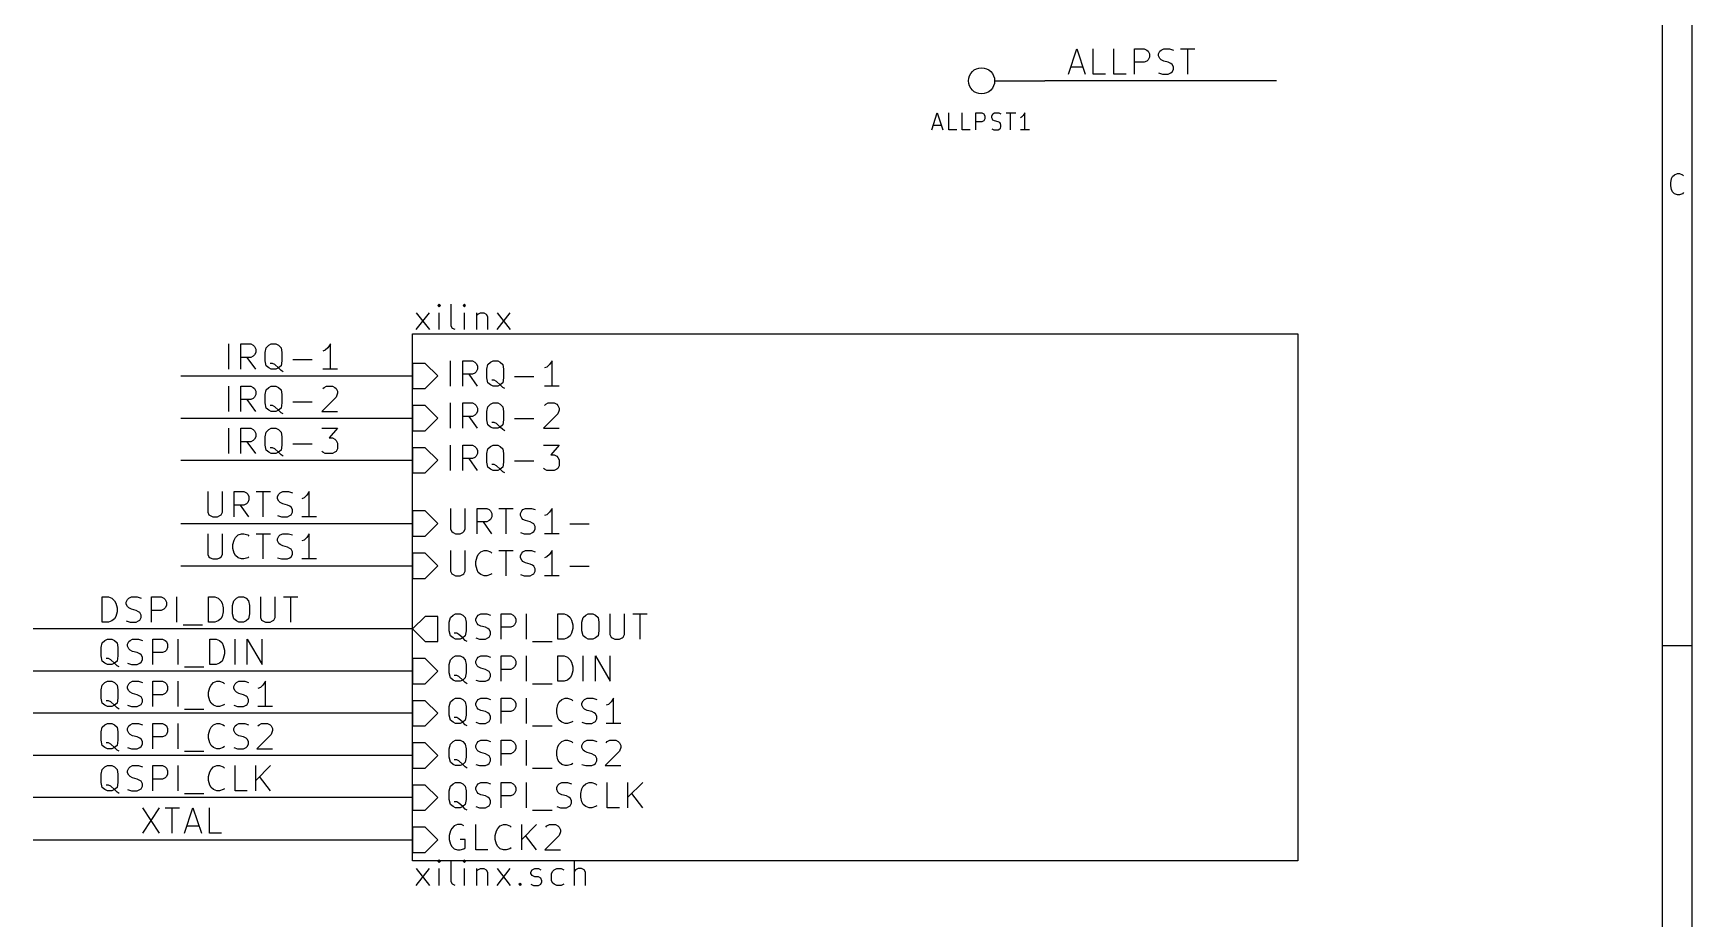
# Model space of a CAD drawing. Extents: x 4000 to 161350, y 4000 to 113000.
# Drawn here: x 122000 to 161350, y 41127 to 62130 of the extents above; entities that cross this region are included whole.
import ezdxf

# ---------------------------------------------------------------- set-up
doc = ezdxf.new("R2010")
doc.units = 0
for name, color, linetype in [('BLACK', 1, 'CONTINUOUS'), ('BROWN', 7, 'CONTINUOUS'), ('CYAN', 4, 'CONTINUOUS'), ('GREEN', 3, 'CONTINUOUS'), ('MAGENTA', 6, 'CONTINUOUS'), ('RED', 5, 'CONTINUOUS')]:
    doc.layers.add(name, color=color, linetype=linetype)

msp = doc.modelspace()

# ---------------------------------------------------------------- linework, layer by layer
at = {"layer": 'BLACK'}
for p, q in [((161350, 113000), (161350, 4000)), ((160650, 112300), (160650, 4700)), ((146560, 61160), (146760, 61760)), ((146760, 61760), (146960, 61160)), ((147150, 61160), (147150, 61760)), ((147640, 61160), (147640, 61760)), ((148130, 61160), (148130, 61760)), ((148130, 61760), (148360, 61760)), ((148360, 61440), (148130, 61440)), ((148360, 61760), (148420, 61730)), ((148420, 61470), (148360, 61440)), ((148420, 61730), (148450, 61700)), ((148450, 61500), (148420, 61470)), ((148450, 61700), (148480, 61640)), ((148480, 61560), (148450, 61500)), ((148480, 61640), (148480, 61560)), ((148700, 61640), (148730, 61700)), ((148700, 61590), (148700, 61640)), ((148730, 61530), (148700, 61590)), ((148730, 61700), (148760, 61730)), ((148760, 61500), (148730, 61530)), ((148760, 61730), (148820, 61760)), ((148820, 61470), (148760, 61500)), ((148820, 61760), (148960, 61760)), ((148930, 61440), (148820, 61470)), ((148990, 61410), (148930, 61440)), ((148960, 61760), (149050, 61730)), ((149020, 61390), (148990, 61410)), ((149050, 61330), (149020, 61390)), ((149220, 61760), (149560, 61760)), ((149390, 61160), (149390, 61760)), ((146610, 61330), (146900, 61330)), ((147440, 61160), (147150, 61160)), ((147930, 61160), (147640, 61160)), ((148700, 61190), (148790, 61160)), ((148790, 61160), (148930, 61160)), ((148930, 61160), (148990, 61190)), ((148990, 61190), (149020, 61210)), ((149020, 61210), (149050, 61270)), ((149050, 61270), (149050, 61330)), ((160850, 58580), (160870, 58680)), ((160870, 58680), (160890, 58730)), ((160890, 58730), (160940, 58770)), ((160940, 58770), (161010, 58800)), ((161010, 58800), (161060, 58800)), ((161060, 58800), (161130, 58770)), ((161130, 58770), (161150, 58750)), ((160850, 58510), (160850, 58580)), ((160870, 58420), (160850, 58510)), ((160890, 58370), (160870, 58420)), ((160940, 58320), (160890, 58370)), ((161010, 58300), (160940, 58320)), ((161060, 58300), (161010, 58300)), ((161130, 58320), (161060, 58300)), ((161150, 58350), (161130, 58320)), ((126640, 54160), (126640, 54760)), ((126930, 54160), (126930, 54760)), ((126930, 54760), (127160, 54760)), ((127160, 54760), (127220, 54730)), ((127220, 54730), (127250, 54700)), ((127250, 54700), (127280, 54640)), ((127530, 54670), (127590, 54730)), ((127590, 54730), (127650, 54760)), ((127650, 54760), (127760, 54760)), ((127760, 54760), (127820, 54730)), ((127820, 54730), (127880, 54670)), ((129050, 54760), (128990, 54670)), ((129050, 54160), (129050, 54760)), ((127160, 54440), (126930, 54440)), ((127280, 54160), (127080, 54440)), ((127220, 54470), (127160, 54440)), ((127250, 54500), (127220, 54470)), ((127280, 54560), (127250, 54500)), ((127280, 54640), (127280, 54560)), ((127500, 54560), (127530, 54670)), ((127500, 54360), (127500, 54560)), ((127530, 54240), (127500, 54360)), ((127880, 54670), (127900, 54560)), ((127900, 54360), (127880, 54240)), ((127900, 54560), (127900, 54360)), ((128160, 54390), (128620, 54390)), ((128930, 54610), (128870, 54590)), ((128990, 54670), (128930, 54610)), ((127590, 54190), (127530, 54240)), ((127650, 54160), (127590, 54190)), ((127680, 54300), (127620, 54300)), ((127760, 54160), (127650, 54160)), ((127730, 54270), (127680, 54300)), ((127820, 54190), (127730, 54270)), ((127820, 54190), (127760, 54160)), ((127880, 54240), (127820, 54190)), ((127880, 54130), (127820, 54190)), ((127930, 54100), (127880, 54130)), ((129220, 54160), (128870, 54160)), ((126640, 53160), (126640, 53760)), ((126930, 53160), (126930, 53760)), ((126930, 53760), (127160, 53760)), ((127160, 53760), (127220, 53730)), ((127220, 53730), (127250, 53700)), ((127250, 53700), (127280, 53640)), ((127280, 53560), (127250, 53500)), ((127280, 53640), (127280, 53560)), ((127500, 53560), (127530, 53670)), ((127500, 53360), (127500, 53560)), ((127530, 53670), (127590, 53730)), ((127590, 53730), (127650, 53760)), ((127650, 53760), (127760, 53760)), ((127760, 53760), (127820, 53730)), ((127820, 53730), (127880, 53670)), ((127880, 53670), (127900, 53560)), ((127900, 53560), (127900, 53360)), ((128870, 53700), (128900, 53730)), ((128900, 53730), (128960, 53760)), ((128960, 53760), (129100, 53760)), ((129100, 53760), (129160, 53730)), ((129160, 53730), (129190, 53700)), ((129190, 53700), (129220, 53640)), ((129220, 53590), (129190, 53500)), ((129220, 53640), (129220, 53590)), ((127160, 53440), (126930, 53440)), ((127280, 53160), (127080, 53440)), ((127220, 53470), (127160, 53440)), ((127250, 53500), (127220, 53470)), ((127530, 53240), (127500, 53360)), ((127590, 53190), (127530, 53240)), ((127650, 53160), (127590, 53190)), ((127680, 53300), (127620, 53300)), ((127760, 53160), (127650, 53160)), ((127730, 53270), (127680, 53300)), ((127820, 53190), (127730, 53270)), ((127820, 53190), (127760, 53160)), ((127880, 53240), (127820, 53190)), ((127880, 53130), (127820, 53190)), ((127900, 53360), (127880, 53240)), ((127930, 53100), (127880, 53130)), ((128160, 53390), (128620, 53390)), ((129190, 53500), (128850, 53160)), ((128850, 53160), (129220, 53160)), ((126640, 52160), (126640, 52760)), ((126930, 52160), (126930, 52760)), ((126930, 52760), (127160, 52760)), ((127160, 52760), (127220, 52730)), ((127220, 52730), (127250, 52700)), ((127530, 52670), (127590, 52730)), ((127590, 52730), (127650, 52760)), ((127650, 52760), (127760, 52760)), ((127760, 52760), (127820, 52730)), ((127820, 52730), (127880, 52670)), ((128850, 52760), (129220, 52760)), ((129220, 52760), (129020, 52530)), ((127160, 52440), (126930, 52440)), ((127280, 52160), (127080, 52440)), ((127220, 52470), (127160, 52440)), ((127250, 52500), (127220, 52470)), ((127250, 52700), (127280, 52640)), ((127280, 52560), (127250, 52500)), ((127280, 52640), (127280, 52560)), ((127500, 52560), (127530, 52670)), ((127500, 52360), (127500, 52560)), ((127530, 52240), (127500, 52360)), ((127880, 52670), (127900, 52560)), ((127900, 52360), (127880, 52240)), ((127900, 52560), (127900, 52360)), ((128160, 52390), (128620, 52390)), ((129020, 52530), (129100, 52530)), ((129100, 52530), (129160, 52500)), ((129160, 52500), (129190, 52470)), ((129190, 52470), (129220, 52410)), ((129220, 52410), (129220, 52270)), ((127590, 52190), (127530, 52240)), ((127650, 52160), (127590, 52190)), ((127680, 52300), (127620, 52300)), ((127760, 52160), (127650, 52160)), ((127730, 52270), (127680, 52300)), ((127820, 52190), (127730, 52270)), ((127820, 52190), (127760, 52160)), ((127880, 52240), (127820, 52190)), ((127880, 52130), (127820, 52190)), ((127930, 52100), (127880, 52130)), ((128870, 52190), (128850, 52210)), ((128930, 52160), (128870, 52190)), ((129100, 52160), (128930, 52160)), ((129160, 52190), (129100, 52160)), ((129190, 52210), (129160, 52190)), ((129220, 52270), (129190, 52210)), ((126140, 51260), (126140, 50770)), ((126490, 50770), (126490, 51260)), ((126770, 50660), (126770, 51260)), ((126770, 51260), (127000, 51260)), ((127000, 51260), (127060, 51230)), ((127060, 51230), (127090, 51200)), ((127090, 51200), (127120, 51140)), ((127290, 51260), (127630, 51260)), ((127460, 50660), (127460, 51260)), ((127800, 51140), (127830, 51200)), ((127830, 51200), (127860, 51230)), ((127860, 51230), (127920, 51260)), ((127920, 51260), (128060, 51260)), ((128060, 51260), (128150, 51230)), ((128490, 51170), (128430, 51110)), ((128550, 51260), (128490, 51170)), ((128550, 50660), (128550, 51260)), ((126140, 50770), (126170, 50710)), ((126460, 50710), (126490, 50770)), ((127000, 50940), (126770, 50940)), ((127120, 50660), (126920, 50940)), ((127060, 50970), (127000, 50940)), ((127090, 51000), (127060, 50970)), ((127120, 51060), (127090, 51000)), ((127120, 51140), (127120, 51060)), ((127800, 51090), (127800, 51140)), ((127830, 51030), (127800, 51090)), ((127860, 51000), (127830, 51030)), ((127920, 50970), (127860, 51000)), ((128030, 50940), (127920, 50970)), ((128090, 50910), (128030, 50940)), ((128120, 50890), (128090, 50910)), ((128150, 50830), (128120, 50890)), ((128120, 50710), (128150, 50770)), ((128150, 50770), (128150, 50830)), ((128430, 51110), (128370, 51090)), ((126170, 50710), (126200, 50690)), ((126200, 50690), (126260, 50660)), ((126260, 50660), (126370, 50660)), ((126370, 50660), (126430, 50690)), ((126430, 50690), (126460, 50710)), ((127800, 50690), (127890, 50660)), ((127890, 50660), (128030, 50660)), ((128030, 50660), (128090, 50690)), ((128090, 50690), (128120, 50710)), ((128720, 50660), (128370, 50660)), ((126140, 50260), (126140, 49770)), ((126490, 49770), (126490, 50260)), ((126740, 50000), (126770, 50110)), ((126740, 49910), (126740, 50000)), ((126770, 50110), (126800, 50170)), ((126800, 50170), (126860, 50230)), ((126860, 50230), (126940, 50260)), ((126940, 50260), (127000, 50260)), ((127000, 50260), (127090, 50230)), ((127090, 50230), (127120, 50200)), ((127290, 50260), (127630, 50260)), ((127460, 49660), (127460, 50260)), ((127800, 50140), (127830, 50200)), ((127800, 50090), (127800, 50140)), ((127830, 50030), (127800, 50090)), ((127830, 50200), (127860, 50230)), ((127860, 50000), (127830, 50030)), ((127860, 50230), (127920, 50260)), ((127920, 49970), (127860, 50000)), ((127920, 50260), (128060, 50260)), ((128060, 50260), (128150, 50230)), ((128430, 50110), (128370, 50090)), ((128490, 50170), (128430, 50110)), ((128550, 50260), (128490, 50170)), ((128550, 49660), (128550, 50260)), ((126140, 49770), (126170, 49710)), ((126170, 49710), (126200, 49690)), ((126200, 49690), (126260, 49660)), ((126260, 49660), (126370, 49660)), ((126370, 49660), (126430, 49690)), ((126430, 49690), (126460, 49710)), ((126460, 49710), (126490, 49770)), ((126770, 49800), (126740, 49910)), ((126800, 49740), (126770, 49800)), ((126860, 49690), (126800, 49740)), ((126940, 49660), (126860, 49690)), ((127000, 49660), (126940, 49660)), ((127090, 49690), (127000, 49660)), ((127120, 49710), (127090, 49690)), ((127800, 49690), (127890, 49660)), ((127890, 49660), (128030, 49660)), ((128030, 49940), (127920, 49970)), ((128090, 49910), (128030, 49940)), ((128030, 49660), (128090, 49690)), ((128120, 49890), (128090, 49910)), ((128090, 49690), (128120, 49710)), ((128150, 49830), (128120, 49890)), ((128120, 49710), (128150, 49770)), ((128150, 49770), (128150, 49830)), ((128720, 49660), (128370, 49660)), ((123640, 48160), (123640, 48760)), ((123640, 48760), (123790, 48760)), ((123790, 48760), (123870, 48730)), ((123870, 48730), (123930, 48670)), ((123930, 48670), (123960, 48610)), ((123960, 48610), (123990, 48500)), ((123990, 48410), (123960, 48300)), ((123990, 48500), (123990, 48410)), ((124210, 48640), (124240, 48700)), ((124210, 48590), (124210, 48640)), ((124240, 48530), (124210, 48590)), ((124240, 48700), (124270, 48730)), ((124270, 48500), (124240, 48530)), ((124270, 48730), (124330, 48760)), ((124330, 48470), (124270, 48500)), ((124330, 48760), (124470, 48760)), ((124440, 48440), (124330, 48470)), ((124500, 48410), (124440, 48440)), ((124470, 48760), (124560, 48730)), ((124530, 48390), (124500, 48410)), ((124810, 48160), (124810, 48760)), ((124810, 48760), (125040, 48760)), ((125040, 48440), (124810, 48440)), ((125040, 48760), (125100, 48730)), ((125100, 48470), (125040, 48440)), ((125100, 48730), (125130, 48700)), ((125130, 48500), (125100, 48470)), ((125130, 48700), (125160, 48640)), ((125160, 48560), (125130, 48500)), ((125160, 48640), (125160, 48560)), ((125410, 48160), (125410, 48760)), ((126160, 48160), (126160, 48760)), ((126160, 48760), (126310, 48760)), ((126310, 48760), (126390, 48730)), ((126390, 48730), (126450, 48670)), ((126450, 48670), (126480, 48610)), ((126480, 48610), (126510, 48500)), ((126510, 48410), (126480, 48300)), ((126510, 48500), (126510, 48410)), ((126730, 48560), (126760, 48670)), ((126730, 48360), (126730, 48560)), ((126760, 48670), (126820, 48730)), ((126820, 48730), (126880, 48760)), ((126880, 48760), (126990, 48760)), ((126990, 48760), (127050, 48730)), ((127050, 48730), (127110, 48670)), ((127110, 48670), (127130, 48560)), ((127130, 48560), (127130, 48360)), ((127390, 48760), (127390, 48270)), ((127740, 48270), (127740, 48760)), ((127940, 48760), (128280, 48760)), ((128110, 48160), (128110, 48760)), ((123790, 48160), (123640, 48160)), ((123870, 48190), (123790, 48160)), ((123930, 48240), (123870, 48190)), ((123960, 48300), (123930, 48240)), ((124210, 48190), (124300, 48160)), ((124300, 48160), (124440, 48160)), ((124440, 48160), (124500, 48190)), ((124500, 48190), (124530, 48210)), ((124560, 48330), (124530, 48390)), ((124530, 48210), (124560, 48270)), ((124560, 48270), (124560, 48330)), ((125560, 48100), (126020, 48100)), ((126310, 48160), (126160, 48160)), ((126390, 48190), (126310, 48160)), ((126450, 48240), (126390, 48190)), ((126480, 48300), (126450, 48240)), ((126760, 48240), (126730, 48360)), ((126820, 48190), (126760, 48240)), ((126880, 48160), (126820, 48190)), ((126990, 48160), (126880, 48160)), ((127050, 48190), (126990, 48160)), ((127110, 48240), (127050, 48190)), ((127130, 48360), (127110, 48240)), ((127390, 48270), (127420, 48210)), ((127420, 48210), (127450, 48190)), ((127450, 48190), (127510, 48160)), ((127510, 48160), (127620, 48160)), ((127620, 48160), (127680, 48190)), ((127680, 48190), (127710, 48210)), ((127710, 48210), (127740, 48270)), ((123610, 47560), (123640, 47670)), ((123640, 47670), (123700, 47730)), ((123700, 47730), (123760, 47760)), ((123760, 47760), (123870, 47760)), ((123870, 47760), (123930, 47730)), ((123930, 47730), (123990, 47670)), ((123990, 47670), (124010, 47560)), ((124240, 47640), (124270, 47700)), ((124240, 47590), (124240, 47640)), ((124270, 47700), (124300, 47730)), ((124300, 47730), (124360, 47760)), ((124360, 47760), (124500, 47760)), ((124500, 47760), (124590, 47730)), ((124840, 47160), (124840, 47760)), ((124840, 47760), (125070, 47760)), ((125070, 47760), (125130, 47730)), ((125130, 47730), (125160, 47700)), ((125160, 47700), (125190, 47640)), ((125190, 47640), (125190, 47560)), ((125440, 47160), (125440, 47760)), ((126190, 47160), (126190, 47760)), ((126190, 47760), (126340, 47760)), ((126340, 47760), (126420, 47730)), ((126420, 47730), (126480, 47670)), ((126480, 47670), (126510, 47610)), ((126790, 47160), (126790, 47760)), ((127080, 47160), (127080, 47760)), ((127080, 47760), (127430, 47160)), ((127430, 47160), (127430, 47760)), ((123610, 47360), (123610, 47560)), ((123640, 47240), (123610, 47360)), ((123700, 47190), (123640, 47240)), ((123790, 47300), (123730, 47300)), ((123840, 47270), (123790, 47300)), ((123930, 47190), (123840, 47270)), ((123990, 47240), (123930, 47190)), ((124010, 47360), (123990, 47240)), ((124010, 47560), (124010, 47360)), ((124270, 47530), (124240, 47590)), ((124300, 47500), (124270, 47530)), ((124360, 47470), (124300, 47500)), ((124470, 47440), (124360, 47470)), ((124530, 47410), (124470, 47440)), ((124560, 47390), (124530, 47410)), ((124590, 47330), (124560, 47390)), ((124560, 47210), (124590, 47270)), ((124590, 47270), (124590, 47330)), ((125070, 47440), (124840, 47440)), ((125130, 47470), (125070, 47440)), ((125160, 47500), (125130, 47470)), ((125190, 47560), (125160, 47500)), ((126480, 47240), (126420, 47190)), ((126510, 47300), (126480, 47240)), ((126510, 47610), (126540, 47500)), ((126540, 47410), (126510, 47300)), ((126540, 47500), (126540, 47410)), ((161350, 47600), (160650, 47600)), ((123760, 47160), (123700, 47190)), ((123870, 47160), (123760, 47160)), ((123930, 47190), (123870, 47160)), ((123990, 47130), (123930, 47190)), ((124040, 47100), (123990, 47130)), ((124240, 47190), (124330, 47160)), ((124330, 47160), (124470, 47160)), ((124470, 47160), (124530, 47190)), ((124530, 47190), (124560, 47210)), ((125590, 47100), (126050, 47100)), ((126340, 47160), (126190, 47160)), ((126420, 47190), (126340, 47160)), ((123610, 46560), (123640, 46670)), ((123610, 46360), (123610, 46560)), ((123640, 46670), (123700, 46730)), ((123700, 46730), (123760, 46760)), ((123760, 46760), (123870, 46760)), ((123870, 46760), (123930, 46730)), ((123930, 46730), (123990, 46670)), ((123990, 46670), (124010, 46560)), ((124010, 46560), (124010, 46360)), ((124240, 46640), (124270, 46700)), ((124240, 46590), (124240, 46640)), ((124270, 46530), (124240, 46590)), ((124270, 46700), (124300, 46730)), ((124300, 46500), (124270, 46530)), ((124300, 46730), (124360, 46760)), ((124360, 46470), (124300, 46500)), ((124360, 46760), (124500, 46760)), ((124470, 46440), (124360, 46470)), ((124530, 46410), (124470, 46440)), ((124500, 46760), (124590, 46730)), ((124840, 46160), (124840, 46760)), ((124840, 46760), (125070, 46760)), ((125070, 46440), (124840, 46440)), ((125070, 46760), (125130, 46730)), ((125130, 46470), (125070, 46440)), ((125130, 46730), (125160, 46700)), ((125160, 46500), (125130, 46470)), ((125160, 46700), (125190, 46640)), ((125190, 46560), (125160, 46500)), ((125190, 46640), (125190, 46560)), ((125440, 46160), (125440, 46760)), ((126160, 46500), (126190, 46610)), ((126160, 46410), (126160, 46500)), ((126190, 46610), (126220, 46670)), ((126220, 46670), (126280, 46730)), ((126280, 46730), (126360, 46760)), ((126360, 46760), (126420, 46760)), ((126420, 46760), (126510, 46730)), ((126510, 46730), (126540, 46700)), ((126760, 46640), (126790, 46700)), ((126760, 46590), (126760, 46640)), ((126790, 46530), (126760, 46590)), ((126790, 46700), (126820, 46730)), ((126820, 46500), (126790, 46530)), ((126820, 46730), (126880, 46760)), ((126880, 46470), (126820, 46500)), ((126880, 46760), (127020, 46760)), ((126990, 46440), (126880, 46470)), ((127050, 46410), (126990, 46440)), ((127020, 46760), (127110, 46730)), ((127390, 46610), (127330, 46590)), ((127450, 46670), (127390, 46610)), ((127510, 46760), (127450, 46670)), ((127510, 46160), (127510, 46760)), ((123640, 46240), (123610, 46360)), ((123700, 46190), (123640, 46240)), ((123760, 46160), (123700, 46190)), ((123790, 46300), (123730, 46300)), ((123870, 46160), (123760, 46160)), ((123840, 46270), (123790, 46300)), ((123930, 46190), (123840, 46270)), ((123930, 46190), (123870, 46160)), ((123990, 46240), (123930, 46190)), ((123990, 46130), (123930, 46190)), ((124010, 46360), (123990, 46240)), ((124040, 46100), (123990, 46130)), ((124240, 46190), (124330, 46160)), ((124330, 46160), (124470, 46160)), ((124470, 46160), (124530, 46190)), ((124560, 46390), (124530, 46410)), ((124530, 46190), (124560, 46210)), ((124590, 46330), (124560, 46390)), ((124560, 46210), (124590, 46270)), ((124590, 46270), (124590, 46330)), ((125590, 46100), (126050, 46100)), ((126190, 46300), (126160, 46410)), ((126220, 46240), (126190, 46300)), ((126280, 46190), (126220, 46240)), ((126360, 46160), (126280, 46190)), ((126420, 46160), (126360, 46160)), ((126510, 46190), (126420, 46160)), ((126540, 46210), (126510, 46190)), ((126760, 46190), (126850, 46160)), ((126850, 46160), (126990, 46160)), ((126990, 46160), (127050, 46190)), ((127080, 46390), (127050, 46410)), ((127050, 46190), (127080, 46210)), ((127110, 46330), (127080, 46390)), ((127080, 46210), (127110, 46270)), ((127110, 46270), (127110, 46330)), ((127680, 46160), (127330, 46160)), ((123610, 45560), (123640, 45670)), ((123640, 45670), (123700, 45730)), ((123700, 45730), (123760, 45760)), ((123760, 45760), (123870, 45760)), ((123870, 45760), (123930, 45730)), ((123930, 45730), (123990, 45670)), ((123990, 45670), (124010, 45560)), ((124240, 45640), (124270, 45700)), ((124270, 45700), (124300, 45730)), ((124300, 45730), (124360, 45760)), ((124360, 45760), (124500, 45760)), ((124500, 45760), (124590, 45730)), ((124840, 45160), (124840, 45760)), ((124840, 45760), (125070, 45760)), ((125070, 45760), (125130, 45730)), ((125130, 45730), (125160, 45700)), ((125160, 45700), (125190, 45640)), ((125440, 45160), (125440, 45760)), ((126190, 45610), (126220, 45670)), ((126220, 45670), (126280, 45730)), ((126280, 45730), (126360, 45760)), ((126360, 45760), (126420, 45760)), ((126420, 45760), (126510, 45730)), ((126510, 45730), (126540, 45700)), ((126760, 45640), (126790, 45700)), ((126790, 45700), (126820, 45730)), ((126820, 45730), (126880, 45760)), ((126880, 45760), (127020, 45760)), ((127020, 45760), (127110, 45730)), ((127330, 45700), (127360, 45730)), ((127360, 45730), (127420, 45760)), ((127420, 45760), (127560, 45760)), ((127560, 45760), (127620, 45730)), ((127620, 45730), (127650, 45700)), ((127650, 45700), (127680, 45640)), ((123610, 45360), (123610, 45560)), ((123640, 45240), (123610, 45360)), ((123790, 45300), (123730, 45300)), ((123840, 45270), (123790, 45300)), ((123930, 45190), (123840, 45270)), ((124010, 45360), (123990, 45240)), ((124010, 45560), (124010, 45360)), ((124240, 45590), (124240, 45640)), ((124270, 45530), (124240, 45590)), ((124300, 45500), (124270, 45530)), ((124360, 45470), (124300, 45500)), ((124470, 45440), (124360, 45470)), ((124530, 45410), (124470, 45440)), ((124560, 45390), (124530, 45410)), ((124590, 45330), (124560, 45390)), ((124560, 45210), (124590, 45270)), ((124590, 45270), (124590, 45330)), ((125070, 45440), (124840, 45440)), ((125130, 45470), (125070, 45440)), ((125160, 45500), (125130, 45470)), ((125190, 45560), (125160, 45500)), ((125190, 45640), (125190, 45560)), ((126160, 45500), (126190, 45610)), ((126160, 45410), (126160, 45500)), ((126190, 45300), (126160, 45410)), ((126220, 45240), (126190, 45300)), ((126760, 45590), (126760, 45640)), ((126790, 45530), (126760, 45590)), ((126820, 45500), (126790, 45530)), ((126880, 45470), (126820, 45500)), ((126990, 45440), (126880, 45470)), ((127050, 45410), (126990, 45440)), ((127080, 45390), (127050, 45410)), ((127110, 45330), (127080, 45390)), ((127080, 45210), (127110, 45270)), ((127110, 45270), (127110, 45330)), ((127650, 45500), (127310, 45160)), ((127680, 45590), (127650, 45500)), ((127680, 45640), (127680, 45590)), ((123700, 45190), (123640, 45240)), ((123760, 45160), (123700, 45190)), ((123870, 45160), (123760, 45160)), ((123930, 45190), (123870, 45160)), ((123990, 45240), (123930, 45190)), ((123990, 45130), (123930, 45190)), ((124040, 45100), (123990, 45130)), ((124240, 45190), (124330, 45160)), ((124330, 45160), (124470, 45160)), ((124470, 45160), (124530, 45190)), ((124530, 45190), (124560, 45210)), ((125590, 45100), (126050, 45100)), ((126280, 45190), (126220, 45240)), ((126360, 45160), (126280, 45190)), ((126420, 45160), (126360, 45160)), ((126510, 45190), (126420, 45160)), ((126540, 45210), (126510, 45190)), ((126760, 45190), (126850, 45160)), ((126850, 45160), (126990, 45160)), ((126990, 45160), (127050, 45190)), ((127050, 45190), (127080, 45210)), ((127310, 45160), (127680, 45160)), ((123610, 44560), (123640, 44670)), ((123610, 44360), (123610, 44560)), ((123640, 44670), (123700, 44730)), ((123700, 44730), (123760, 44760)), ((123760, 44760), (123870, 44760)), ((123870, 44760), (123930, 44730)), ((123930, 44730), (123990, 44670)), ((123990, 44670), (124010, 44560)), ((124010, 44560), (124010, 44360)), ((124240, 44640), (124270, 44700)), ((124240, 44590), (124240, 44640)), ((124270, 44530), (124240, 44590)), ((124270, 44700), (124300, 44730)), ((124300, 44500), (124270, 44530)), ((124300, 44730), (124360, 44760)), ((124360, 44470), (124300, 44500)), ((124360, 44760), (124500, 44760)), ((124470, 44440), (124360, 44470)), ((124500, 44760), (124590, 44730)), ((124840, 44160), (124840, 44760)), ((124840, 44760), (125070, 44760)), ((125070, 44760), (125130, 44730)), ((125130, 44470), (125070, 44440)), ((125130, 44730), (125160, 44700)), ((125160, 44500), (125130, 44470)), ((125160, 44700), (125190, 44640)), ((125190, 44560), (125160, 44500)), ((125190, 44640), (125190, 44560)), ((125440, 44160), (125440, 44760)), ((126160, 44500), (126190, 44610)), ((126160, 44410), (126160, 44500)), ((126190, 44610), (126220, 44670)), ((126220, 44670), (126280, 44730)), ((126280, 44730), (126360, 44760)), ((126360, 44760), (126420, 44760)), ((126420, 44760), (126510, 44730)), ((126510, 44730), (126540, 44700)), ((126790, 44160), (126790, 44760)), ((127280, 44160), (127280, 44760)), ((127630, 44760), (127280, 44410)), ((127630, 44160), (127370, 44500)), ((123640, 44240), (123610, 44360)), ((123700, 44190), (123640, 44240)), ((123760, 44160), (123700, 44190)), ((123790, 44300), (123730, 44300)), ((123870, 44160), (123760, 44160)), ((123840, 44270), (123790, 44300)), ((123930, 44190), (123840, 44270)), ((123930, 44190), (123870, 44160)), ((123990, 44240), (123930, 44190)), ((123990, 44130), (123930, 44190)), ((124010, 44360), (123990, 44240)), ((124040, 44100), (123990, 44130)), ((124240, 44190), (124330, 44160)), ((124330, 44160), (124470, 44160)), ((124530, 44410), (124470, 44440)), ((124470, 44160), (124530, 44190)), ((124560, 44390), (124530, 44410)), ((124530, 44190), (124560, 44210)), ((124590, 44330), (124560, 44390)), ((124560, 44210), (124590, 44270)), ((124590, 44270), (124590, 44330)), ((125070, 44440), (124840, 44440)), ((125590, 44100), (126050, 44100)), ((126190, 44300), (126160, 44410)), ((126220, 44240), (126190, 44300)), ((126280, 44190), (126220, 44240)), ((126360, 44160), (126280, 44190)), ((126420, 44160), (126360, 44160)), ((126510, 44190), (126420, 44160)), ((126540, 44210), (126510, 44190)), ((127080, 44160), (126790, 44160)), ((124590, 43760), (124990, 43160)), ((124990, 43760), (124590, 43160)), ((125130, 43760), (125470, 43760)), ((125300, 43160), (125300, 43760)), ((125590, 43160), (125790, 43760)), ((125790, 43760), (125990, 43160)), ((126180, 43160), (126180, 43760)), ((125640, 43330), (125930, 43330)), ((126470, 43160), (126180, 43160))]:
    msp.add_line(p, q, dxfattribs=at)
at = {"layer": 'BROWN'}
for p, q in [((131900, 53760), (131900, 54360)), ((132190, 53760), (132190, 54360)), ((132190, 54360), (132420, 54360)), ((132420, 54360), (132480, 54330)), ((132480, 54330), (132510, 54300)), ((132790, 54270), (132850, 54330)), ((132850, 54330), (132910, 54360)), ((132910, 54360), (133020, 54360)), ((133020, 54360), (133080, 54330)), ((133080, 54330), (133140, 54270)), ((134310, 54360), (134250, 54270)), ((134310, 53760), (134310, 54360)), ((131300, 54300), (131000, 54300)), ((131000, 54300), (131000, 53700)), ((131600, 54000), (131300, 54300)), ((131300, 53700), (131600, 54000)), ((132420, 54040), (132190, 54040)), ((132540, 53760), (132340, 54040)), ((132480, 54070), (132420, 54040)), ((132510, 54100), (132480, 54070)), ((132510, 54300), (132540, 54240)), ((132540, 54160), (132510, 54100)), ((132540, 54240), (132540, 54160)), ((132760, 54160), (132790, 54270)), ((132760, 53960), (132760, 54160)), ((132790, 53840), (132760, 53960)), ((133140, 54270), (133160, 54160)), ((133160, 53960), (133140, 53840)), ((133160, 54160), (133160, 53960)), ((133420, 53990), (133880, 53990)), ((134190, 54210), (134130, 54190)), ((134250, 54270), (134190, 54210)), ((131000, 53700), (131300, 53700)), ((132850, 53790), (132790, 53840)), ((132910, 53760), (132850, 53790)), ((132940, 53900), (132880, 53900)), ((133020, 53760), (132910, 53760)), ((132990, 53870), (132940, 53900)), ((133080, 53790), (132990, 53870)), ((133080, 53790), (133020, 53760)), ((133140, 53840), (133080, 53790)), ((133140, 53730), (133080, 53790)), ((133190, 53700), (133140, 53730)), ((134480, 53760), (134130, 53760)), ((131300, 53300), (131000, 53300)), ((131000, 53300), (131000, 52700)), ((131600, 53000), (131300, 53300)), ((131900, 52760), (131900, 53360)), ((132190, 52760), (132190, 53360)), ((132190, 53360), (132420, 53360)), ((132420, 53360), (132480, 53330)), ((132480, 53330), (132510, 53300)), ((132510, 53300), (132540, 53240)), ((132540, 53160), (132510, 53100)), ((132540, 53240), (132540, 53160)), ((132760, 53160), (132790, 53270)), ((132760, 52960), (132760, 53160)), ((132790, 53270), (132850, 53330)), ((132850, 53330), (132910, 53360)), ((132910, 53360), (133020, 53360)), ((133020, 53360), (133080, 53330)), ((133080, 53330), (133140, 53270)), ((133140, 53270), (133160, 53160)), ((133160, 53160), (133160, 52960)), ((134130, 53300), (134160, 53330)), ((134160, 53330), (134220, 53360)), ((134220, 53360), (134360, 53360)), ((134360, 53360), (134420, 53330)), ((134420, 53330), (134450, 53300)), ((134450, 53300), (134480, 53240)), ((134480, 53190), (134450, 53100)), ((134480, 53240), (134480, 53190)), ((131300, 52700), (131600, 53000)), ((132420, 53040), (132190, 53040)), ((132540, 52760), (132340, 53040)), ((132480, 53070), (132420, 53040)), ((132510, 53100), (132480, 53070)), ((132790, 52840), (132760, 52960)), ((132850, 52790), (132790, 52840)), ((132910, 52760), (132850, 52790)), ((132940, 52900), (132880, 52900)), ((133020, 52760), (132910, 52760)), ((132990, 52870), (132940, 52900)), ((133080, 52790), (132990, 52870)), ((133080, 52790), (133020, 52760)), ((133140, 52840), (133080, 52790)), ((133140, 52730), (133080, 52790)), ((133160, 52960), (133140, 52840)), ((133190, 52700), (133140, 52730)), ((133420, 52990), (133880, 52990)), ((134450, 53100), (134110, 52760)), ((134110, 52760), (134480, 52760)), ((131000, 52700), (131300, 52700)), ((131900, 51760), (131900, 52360)), ((132190, 51760), (132190, 52360)), ((132190, 52360), (132420, 52360)), ((132420, 52360), (132480, 52330)), ((132850, 52330), (132910, 52360)), ((132910, 52360), (133020, 52360)), ((133020, 52360), (133080, 52330)), ((134110, 52360), (134480, 52360)), ((134480, 52360), (134280, 52130)), ((131300, 52300), (131000, 52300)), ((131000, 52300), (131000, 51700)), ((131600, 52000), (131300, 52300)), ((131300, 51700), (131600, 52000)), ((132420, 52040), (132190, 52040)), ((132540, 51760), (132340, 52040)), ((132480, 52070), (132420, 52040)), ((132480, 52330), (132510, 52300)), ((132510, 52100), (132480, 52070)), ((132510, 52300), (132540, 52240)), ((132540, 52160), (132510, 52100)), ((132540, 52240), (132540, 52160)), ((132760, 52160), (132790, 52270)), ((132760, 51960), (132760, 52160)), ((132790, 51840), (132760, 51960)), ((132790, 52270), (132850, 52330)), ((133080, 52330), (133140, 52270)), ((133140, 52270), (133160, 52160)), ((133160, 51960), (133140, 51840)), ((133160, 52160), (133160, 51960)), ((133420, 51990), (133880, 51990)), ((134280, 52130), (134360, 52130)), ((134360, 52130), (134420, 52100)), ((134420, 52100), (134450, 52070)), ((134450, 52070), (134480, 52010)), ((134480, 52010), (134480, 51870)), ((131000, 51700), (131300, 51700)), ((132850, 51790), (132790, 51840)), ((132910, 51760), (132850, 51790)), ((132940, 51900), (132880, 51900)), ((133020, 51760), (132910, 51760)), ((132990, 51870), (132940, 51900)), ((133080, 51790), (132990, 51870)), ((133080, 51790), (133020, 51760)), ((133140, 51840), (133080, 51790)), ((133140, 51730), (133080, 51790)), ((133190, 51700), (133140, 51730)), ((134130, 51790), (134110, 51810)), ((134190, 51760), (134130, 51790)), ((134360, 51760), (134190, 51760)), ((134420, 51790), (134360, 51760)), ((134450, 51810), (134420, 51790)), ((134480, 51870), (134450, 51810)), ((131300, 50800), (131000, 50800)), ((131000, 50800), (131000, 50200)), ((131600, 50500), (131300, 50800)), ((131900, 50860), (131900, 50370)), ((132250, 50370), (132250, 50860)), ((132530, 50260), (132530, 50860)), ((132530, 50860), (132760, 50860)), ((132760, 50860), (132820, 50830)), ((132820, 50830), (132850, 50800)), ((132850, 50800), (132880, 50740)), ((133050, 50860), (133390, 50860)), ((133220, 50260), (133220, 50860)), ((133560, 50740), (133590, 50800)), ((133590, 50800), (133620, 50830)), ((133620, 50830), (133680, 50860)), ((133680, 50860), (133820, 50860)), ((133820, 50860), (133910, 50830)), ((134250, 50770), (134190, 50710)), ((134310, 50860), (134250, 50770)), ((134310, 50260), (134310, 50860)), ((131300, 50200), (131600, 50500)), ((131900, 50370), (131930, 50310)), ((132220, 50310), (132250, 50370)), ((132760, 50540), (132530, 50540)), ((132880, 50260), (132680, 50540)), ((132820, 50570), (132760, 50540)), ((132850, 50600), (132820, 50570)), ((132880, 50660), (132850, 50600)), ((132880, 50740), (132880, 50660)), ((133560, 50690), (133560, 50740)), ((133590, 50630), (133560, 50690)), ((133620, 50600), (133590, 50630)), ((133680, 50570), (133620, 50600)), ((133790, 50540), (133680, 50570)), ((133850, 50510), (133790, 50540)), ((133880, 50490), (133850, 50510)), ((133910, 50430), (133880, 50490)), ((133880, 50310), (133910, 50370)), ((133910, 50370), (133910, 50430)), ((134190, 50710), (134130, 50690)), ((134730, 50490), (135190, 50490)), ((131000, 50200), (131300, 50200)), ((131930, 50310), (131960, 50290)), ((131960, 50290), (132020, 50260)), ((132020, 50260), (132130, 50260)), ((132130, 50260), (132190, 50290)), ((132190, 50290), (132220, 50310)), ((133560, 50290), (133650, 50260)), ((133650, 50260), (133790, 50260)), ((133790, 50260), (133850, 50290)), ((133850, 50290), (133880, 50310)), ((134480, 50260), (134130, 50260)), ((131300, 49800), (131000, 49800)), ((131000, 49800), (131000, 49200)), ((131600, 49500), (131300, 49800)), ((131900, 49860), (131900, 49370)), ((132250, 49370), (132250, 49860)), ((132500, 49600), (132530, 49710)), ((132500, 49510), (132500, 49600)), ((132530, 49710), (132560, 49770)), ((132560, 49770), (132620, 49830)), ((132620, 49830), (132700, 49860)), ((132700, 49860), (132760, 49860)), ((132760, 49860), (132850, 49830)), ((132850, 49830), (132880, 49800)), ((133050, 49860), (133390, 49860)), ((133220, 49260), (133220, 49860)), ((133560, 49740), (133590, 49800)), ((133560, 49690), (133560, 49740)), ((133590, 49630), (133560, 49690)), ((133590, 49800), (133620, 49830)), ((133620, 49600), (133590, 49630)), ((133620, 49830), (133680, 49860)), ((133680, 49570), (133620, 49600)), ((133680, 49860), (133820, 49860)), ((133820, 49860), (133910, 49830)), ((134190, 49710), (134130, 49690)), ((134250, 49770), (134190, 49710)), ((134310, 49860), (134250, 49770)), ((134310, 49260), (134310, 49860)), ((131000, 49200), (131300, 49200)), ((131300, 49200), (131600, 49500)), ((131900, 49370), (131930, 49310)), ((131930, 49310), (131960, 49290)), ((131960, 49290), (132020, 49260)), ((132020, 49260), (132130, 49260)), ((132130, 49260), (132190, 49290)), ((132190, 49290), (132220, 49310)), ((132220, 49310), (132250, 49370)), ((132530, 49400), (132500, 49510)), ((132560, 49340), (132530, 49400)), ((132620, 49290), (132560, 49340)), ((132700, 49260), (132620, 49290)), ((132760, 49260), (132700, 49260)), ((132850, 49290), (132760, 49260)), ((132880, 49310), (132850, 49290)), ((133560, 49290), (133650, 49260)), ((133650, 49260), (133790, 49260)), ((133790, 49540), (133680, 49570)), ((133850, 49510), (133790, 49540)), ((133790, 49260), (133850, 49290)), ((133880, 49490), (133850, 49510)), ((133850, 49290), (133880, 49310)), ((133910, 49430), (133880, 49490)), ((133880, 49310), (133910, 49370)), ((133910, 49370), (133910, 49430)), ((134480, 49260), (134130, 49260)), ((134730, 49490), (135190, 49490)), ((131300, 48300), (131000, 48000)), ((131600, 48300), (131300, 48300)), ((131600, 47700), (131600, 48300)), ((131870, 48160), (131900, 48270)), ((131870, 47960), (131870, 48160)), ((131900, 48270), (131960, 48330)), ((131960, 48330), (132020, 48360)), ((132020, 48360), (132130, 48360)), ((132130, 48360), (132190, 48330)), ((132190, 48330), (132250, 48270)), ((132250, 48270), (132270, 48160)), ((132270, 48160), (132270, 47960)), ((132500, 48240), (132530, 48300)), ((132500, 48190), (132500, 48240)), ((132530, 48130), (132500, 48190)), ((132530, 48300), (132560, 48330)), ((132560, 48100), (132530, 48130)), ((132560, 48330), (132620, 48360)), ((132620, 48070), (132560, 48100)), ((132620, 48360), (132760, 48360)), ((132730, 48040), (132620, 48070)), ((132790, 48010), (132730, 48040)), ((132760, 48360), (132850, 48330)), ((132820, 47990), (132790, 48010)), ((133100, 47760), (133100, 48360)), ((133100, 48360), (133330, 48360)), ((133330, 48040), (133100, 48040)), ((133330, 48360), (133390, 48330)), ((133390, 48070), (133330, 48040)), ((133390, 48330), (133420, 48300)), ((133420, 48100), (133390, 48070)), ((133420, 48300), (133450, 48240)), ((133450, 48160), (133420, 48100)), ((133450, 48240), (133450, 48160)), ((133700, 47760), (133700, 48360)), ((134450, 47760), (134450, 48360)), ((134450, 48360), (134600, 48360)), ((134600, 48360), (134680, 48330)), ((134680, 48330), (134740, 48270)), ((134740, 48270), (134770, 48210)), ((134770, 48210), (134800, 48100)), ((134800, 48010), (134770, 47900)), ((134800, 48100), (134800, 48010)), ((135020, 48160), (135050, 48270)), ((135020, 47960), (135020, 48160)), ((135050, 48270), (135110, 48330)), ((135110, 48330), (135170, 48360)), ((135170, 48360), (135280, 48360)), ((135280, 48360), (135340, 48330)), ((135340, 48330), (135400, 48270)), ((135400, 48270), (135420, 48160)), ((135420, 48160), (135420, 47960)), ((135680, 48360), (135680, 47870)), ((136030, 47870), (136030, 48360)), ((136230, 48360), (136570, 48360)), ((136400, 47760), (136400, 48360)), ((131000, 48000), (131300, 47700)), ((131300, 47700), (131600, 47700)), ((131900, 47840), (131870, 47960)), ((131960, 47790), (131900, 47840)), ((132020, 47760), (131960, 47790)), ((132050, 47900), (131990, 47900)), ((132130, 47760), (132020, 47760)), ((132100, 47870), (132050, 47900)), ((132190, 47790), (132100, 47870)), ((132190, 47790), (132130, 47760)), ((132250, 47840), (132190, 47790)), ((132250, 47730), (132190, 47790)), ((132270, 47960), (132250, 47840)), ((132300, 47700), (132250, 47730)), ((132500, 47790), (132590, 47760)), ((132590, 47760), (132730, 47760)), ((132730, 47760), (132790, 47790)), ((132790, 47790), (132820, 47810)), ((132850, 47930), (132820, 47990)), ((132820, 47810), (132850, 47870)), ((132850, 47870), (132850, 47930)), ((133850, 47700), (134310, 47700)), ((134600, 47760), (134450, 47760)), ((134680, 47790), (134600, 47760)), ((134740, 47840), (134680, 47790)), ((134770, 47900), (134740, 47840)), ((135050, 47840), (135020, 47960)), ((135110, 47790), (135050, 47840)), ((135170, 47760), (135110, 47790)), ((135280, 47760), (135170, 47760)), ((135340, 47790), (135280, 47760)), ((135400, 47840), (135340, 47790)), ((135420, 47960), (135400, 47840)), ((135680, 47870), (135710, 47810)), ((135710, 47810), (135740, 47790)), ((135740, 47790), (135800, 47760)), ((135800, 47760), (135910, 47760)), ((135910, 47760), (135970, 47790)), ((135970, 47790), (136000, 47810)), ((136000, 47810), (136030, 47870)), ((131300, 47300), (131000, 47300)), ((131000, 47300), (131000, 46700)), ((131600, 47000), (131300, 47300)), ((131870, 47160), (131900, 47270)), ((131900, 47270), (131960, 47330)), ((131960, 47330), (132020, 47360)), ((132020, 47360), (132130, 47360)), ((132130, 47360), (132190, 47330)), ((132190, 47330), (132250, 47270)), ((132250, 47270), (132270, 47160)), ((132500, 47240), (132530, 47300)), ((132500, 47190), (132500, 47240)), ((132530, 47300), (132560, 47330)), ((132560, 47330), (132620, 47360)), ((132620, 47360), (132760, 47360)), ((132760, 47360), (132850, 47330)), ((133100, 46760), (133100, 47360)), ((133100, 47360), (133330, 47360)), ((133330, 47360), (133390, 47330)), ((133390, 47330), (133420, 47300)), ((133420, 47300), (133450, 47240)), ((133450, 47240), (133450, 47160)), ((133700, 46760), (133700, 47360)), ((134450, 46760), (134450, 47360)), ((134450, 47360), (134600, 47360)), ((134600, 47360), (134680, 47330)), ((134680, 47330), (134740, 47270)), ((134740, 47270), (134770, 47210)), ((135050, 46760), (135050, 47360)), ((135340, 46760), (135340, 47360)), ((135340, 47360), (135690, 46760)), ((135690, 46760), (135690, 47360)), ((131300, 46700), (131600, 47000)), ((131870, 46960), (131870, 47160)), ((131900, 46840), (131870, 46960)), ((131960, 46790), (131900, 46840)), ((132050, 46900), (131990, 46900)), ((132100, 46870), (132050, 46900)), ((132190, 46790), (132100, 46870)), ((132250, 46840), (132190, 46790)), ((132270, 46960), (132250, 46840)), ((132270, 47160), (132270, 46960)), ((132530, 47130), (132500, 47190)), ((132560, 47100), (132530, 47130)), ((132620, 47070), (132560, 47100)), ((132730, 47040), (132620, 47070)), ((132790, 47010), (132730, 47040)), ((132820, 46990), (132790, 47010)), ((132850, 46930), (132820, 46990)), ((132820, 46810), (132850, 46870)), ((132850, 46870), (132850, 46930)), ((133330, 47040), (133100, 47040)), ((133390, 47070), (133330, 47040)), ((133420, 47100), (133390, 47070)), ((133450, 47160), (133420, 47100)), ((134740, 46840), (134680, 46790)), ((134770, 46900), (134740, 46840)), ((134770, 47210), (134800, 47100)), ((134800, 47010), (134770, 46900)), ((134800, 47100), (134800, 47010)), ((131000, 46700), (131300, 46700)), ((132020, 46760), (131960, 46790)), ((132130, 46760), (132020, 46760)), ((132190, 46790), (132130, 46760)), ((132250, 46730), (132190, 46790)), ((132300, 46700), (132250, 46730)), ((132500, 46790), (132590, 46760)), ((132590, 46760), (132730, 46760)), ((132730, 46760), (132790, 46790)), ((132790, 46790), (132820, 46810)), ((133850, 46700), (134310, 46700)), ((134600, 46760), (134450, 46760)), ((134680, 46790), (134600, 46760)), ((131300, 46300), (131000, 46300)), ((131000, 46300), (131000, 45700)), ((131600, 46000), (131300, 46300)), ((131870, 46160), (131900, 46270)), ((131870, 45960), (131870, 46160)), ((131900, 46270), (131960, 46330)), ((131960, 46330), (132020, 46360)), ((132020, 46360), (132130, 46360)), ((132130, 46360), (132190, 46330)), ((132190, 46330), (132250, 46270)), ((132250, 46270), (132270, 46160)), ((132270, 46160), (132270, 45960)), ((132500, 46240), (132530, 46300)), ((132500, 46190), (132500, 46240)), ((132530, 46130), (132500, 46190)), ((132530, 46300), (132560, 46330)), ((132560, 46100), (132530, 46130)), ((132560, 46330), (132620, 46360)), ((132620, 46070), (132560, 46100)), ((132620, 46360), (132760, 46360)), ((132730, 46040), (132620, 46070)), ((132790, 46010), (132730, 46040)), ((132760, 46360), (132850, 46330)), ((133100, 45760), (133100, 46360)), ((133100, 46360), (133330, 46360)), ((133330, 46040), (133100, 46040)), ((133330, 46360), (133390, 46330)), ((133390, 46070), (133330, 46040)), ((133390, 46330), (133420, 46300)), ((133420, 46100), (133390, 46070)), ((133420, 46300), (133450, 46240)), ((133450, 46160), (133420, 46100)), ((133450, 46240), (133450, 46160)), ((133700, 45760), (133700, 46360)), ((134420, 46100), (134450, 46210)), ((134420, 46010), (134420, 46100)), ((134450, 46210), (134480, 46270)), ((134480, 46270), (134540, 46330)), ((134540, 46330), (134620, 46360)), ((134620, 46360), (134680, 46360)), ((134680, 46360), (134770, 46330)), ((134770, 46330), (134800, 46300)), ((135020, 46240), (135050, 46300)), ((135020, 46190), (135020, 46240)), ((135050, 46130), (135020, 46190)), ((135050, 46300), (135080, 46330)), ((135080, 46100), (135050, 46130)), ((135080, 46330), (135140, 46360)), ((135140, 46070), (135080, 46100)), ((135140, 46360), (135280, 46360)), ((135250, 46040), (135140, 46070)), ((135310, 46010), (135250, 46040)), ((135280, 46360), (135370, 46330)), ((135650, 46210), (135590, 46190)), ((135710, 46270), (135650, 46210)), ((135770, 46360), (135710, 46270)), ((135770, 45760), (135770, 46360)), ((131000, 45700), (131300, 45700)), ((131300, 45700), (131600, 46000)), ((131900, 45840), (131870, 45960)), ((131960, 45790), (131900, 45840)), ((132020, 45760), (131960, 45790)), ((132050, 45900), (131990, 45900)), ((132130, 45760), (132020, 45760)), ((132100, 45870), (132050, 45900)), ((132190, 45790), (132100, 45870)), ((132190, 45790), (132130, 45760)), ((132250, 45840), (132190, 45790)), ((132250, 45730), (132190, 45790)), ((132270, 45960), (132250, 45840)), ((132300, 45700), (132250, 45730)), ((132500, 45790), (132590, 45760)), ((132590, 45760), (132730, 45760)), ((132730, 45760), (132790, 45790)), ((132820, 45990), (132790, 46010)), ((132790, 45790), (132820, 45810)), ((132850, 45930), (132820, 45990)), ((132820, 45810), (132850, 45870)), ((132850, 45870), (132850, 45930)), ((133850, 45700), (134310, 45700)), ((134450, 45900), (134420, 46010)), ((134480, 45840), (134450, 45900)), ((134540, 45790), (134480, 45840)), ((134620, 45760), (134540, 45790)), ((134680, 45760), (134620, 45760)), ((134770, 45790), (134680, 45760)), ((134800, 45810), (134770, 45790)), ((135020, 45790), (135110, 45760)), ((135110, 45760), (135250, 45760)), ((135250, 45760), (135310, 45790)), ((135340, 45990), (135310, 46010)), ((135310, 45790), (135340, 45810)), ((135370, 45930), (135340, 45990)), ((135340, 45810), (135370, 45870)), ((135370, 45870), (135370, 45930)), ((135940, 45760), (135590, 45760)), ((131300, 45300), (131000, 45300)), ((131000, 45300), (131000, 44700)), ((131600, 45000), (131300, 45300)), ((131870, 45160), (131900, 45270)), ((131900, 45270), (131960, 45330)), ((131960, 45330), (132020, 45360)), ((132020, 45360), (132130, 45360)), ((132130, 45360), (132190, 45330)), ((132190, 45330), (132250, 45270)), ((132250, 45270), (132270, 45160)), ((132500, 45240), (132530, 45300)), ((132530, 45300), (132560, 45330)), ((132560, 45330), (132620, 45360)), ((132620, 45360), (132760, 45360)), ((132760, 45360), (132850, 45330)), ((133100, 44760), (133100, 45360)), ((133100, 45360), (133330, 45360)), ((133330, 45360), (133390, 45330)), ((133390, 45330), (133420, 45300)), ((133420, 45300), (133450, 45240)), ((133700, 44760), (133700, 45360)), ((134450, 45210), (134480, 45270)), ((134480, 45270), (134540, 45330)), ((134540, 45330), (134620, 45360)), ((134620, 45360), (134680, 45360)), ((134680, 45360), (134770, 45330)), ((134770, 45330), (134800, 45300)), ((135020, 45240), (135050, 45300)), ((135050, 45300), (135080, 45330)), ((135080, 45330), (135140, 45360)), ((135140, 45360), (135280, 45360)), ((135280, 45360), (135370, 45330)), ((135590, 45300), (135620, 45330)), ((135620, 45330), (135680, 45360)), ((135680, 45360), (135820, 45360)), ((135820, 45360), (135880, 45330)), ((135880, 45330), (135910, 45300)), ((135910, 45300), (135940, 45240)), ((131300, 44700), (131600, 45000)), ((131870, 44960), (131870, 45160)), ((131900, 44840), (131870, 44960)), ((132050, 44900), (131990, 44900)), ((132100, 44870), (132050, 44900)), ((132190, 44790), (132100, 44870)), ((132270, 44960), (132250, 44840)), ((132270, 45160), (132270, 44960)), ((132500, 45190), (132500, 45240)), ((132530, 45130), (132500, 45190)), ((132560, 45100), (132530, 45130)), ((132620, 45070), (132560, 45100)), ((132730, 45040), (132620, 45070)), ((132790, 45010), (132730, 45040)), ((132820, 44990), (132790, 45010)), ((132850, 44930), (132820, 44990)), ((132820, 44810), (132850, 44870)), ((132850, 44870), (132850, 44930)), ((133330, 45040), (133100, 45040)), ((133390, 45070), (133330, 45040)), ((133420, 45100), (133390, 45070)), ((133450, 45160), (133420, 45100)), ((133450, 45240), (133450, 45160)), ((134420, 45100), (134450, 45210)), ((134420, 45010), (134420, 45100)), ((134450, 44900), (134420, 45010)), ((134480, 44840), (134450, 44900)), ((135020, 45190), (135020, 45240)), ((135050, 45130), (135020, 45190)), ((135080, 45100), (135050, 45130)), ((135140, 45070), (135080, 45100)), ((135250, 45040), (135140, 45070)), ((135310, 45010), (135250, 45040)), ((135340, 44990), (135310, 45010)), ((135370, 44930), (135340, 44990)), ((135340, 44810), (135370, 44870)), ((135370, 44870), (135370, 44930)), ((135910, 45100), (135570, 44760)), ((135940, 45190), (135910, 45100)), ((135940, 45240), (135940, 45190)), ((131000, 44700), (131300, 44700)), ((131960, 44790), (131900, 44840)), ((132020, 44760), (131960, 44790)), ((132130, 44760), (132020, 44760)), ((132190, 44790), (132130, 44760)), ((132250, 44840), (132190, 44790)), ((132250, 44730), (132190, 44790)), ((132300, 44700), (132250, 44730)), ((132500, 44790), (132590, 44760)), ((132590, 44760), (132730, 44760)), ((132730, 44760), (132790, 44790)), ((132790, 44790), (132820, 44810)), ((133850, 44700), (134310, 44700)), ((134540, 44790), (134480, 44840)), ((134620, 44760), (134540, 44790)), ((134680, 44760), (134620, 44760)), ((134770, 44790), (134680, 44760)), ((134800, 44810), (134770, 44790)), ((135020, 44790), (135110, 44760)), ((135110, 44760), (135250, 44760)), ((135250, 44760), (135310, 44790)), ((135310, 44790), (135340, 44810)), ((135570, 44760), (135940, 44760)), ((131300, 44300), (131000, 44300)), ((131000, 44300), (131000, 43700)), ((131600, 44000), (131300, 44300)), ((131870, 44160), (131900, 44270)), ((131870, 43960), (131870, 44160)), ((131900, 44270), (131960, 44330)), ((131960, 44330), (132020, 44360)), ((132020, 44360), (132130, 44360)), ((132130, 44360), (132190, 44330)), ((132190, 44330), (132250, 44270)), ((132250, 44270), (132270, 44160)), ((132270, 44160), (132270, 43960)), ((132500, 44240), (132530, 44300)), ((132500, 44190), (132500, 44240)), ((132530, 44130), (132500, 44190)), ((132530, 44300), (132560, 44330)), ((132560, 44100), (132530, 44130)), ((132560, 44330), (132620, 44360)), ((132620, 44070), (132560, 44100)), ((132620, 44360), (132760, 44360)), ((132760, 44360), (132850, 44330)), ((133100, 43760), (133100, 44360)), ((133100, 44360), (133330, 44360)), ((133330, 44360), (133390, 44330)), ((133390, 44330), (133420, 44300)), ((133420, 44100), (133390, 44070)), ((133420, 44300), (133450, 44240)), ((133450, 44160), (133420, 44100)), ((133450, 44240), (133450, 44160)), ((133700, 43760), (133700, 44360)), ((134420, 44240), (134450, 44300)), ((134420, 44190), (134420, 44240)), ((134450, 44130), (134420, 44190)), ((134450, 44300), (134480, 44330)), ((134480, 44100), (134450, 44130)), ((134480, 44330), (134540, 44360)), ((134540, 44070), (134480, 44100)), ((134540, 44360), (134680, 44360)), ((134680, 44360), (134770, 44330)), ((134990, 44100), (135020, 44210)), ((134990, 44010), (134990, 44100)), ((135020, 44210), (135050, 44270)), ((135050, 44270), (135110, 44330)), ((135110, 44330), (135190, 44360)), ((135190, 44360), (135250, 44360)), ((135250, 44360), (135340, 44330)), ((135340, 44330), (135370, 44300)), ((135620, 43760), (135620, 44360)), ((136110, 43760), (136110, 44360)), ((136460, 44360), (136110, 44010)), ((136460, 43760), (136200, 44100)), ((131000, 43700), (131300, 43700)), ((131300, 43700), (131600, 44000)), ((131900, 43840), (131870, 43960)), ((131960, 43790), (131900, 43840)), ((132020, 43760), (131960, 43790)), ((132050, 43900), (131990, 43900)), ((132130, 43760), (132020, 43760)), ((132100, 43870), (132050, 43900)), ((132190, 43790), (132100, 43870)), ((132190, 43790), (132130, 43760)), ((132250, 43840), (132190, 43790)), ((132250, 43730), (132190, 43790)), ((132270, 43960), (132250, 43840)), ((132300, 43700), (132250, 43730)), ((132500, 43790), (132590, 43760)), ((132590, 43760), (132730, 43760)), ((132730, 44040), (132620, 44070)), ((132790, 44010), (132730, 44040)), ((132730, 43760), (132790, 43790)), ((132820, 43990), (132790, 44010)), ((132790, 43790), (132820, 43810)), ((132850, 43930), (132820, 43990)), ((132820, 43810), (132850, 43870)), ((132850, 43870), (132850, 43930)), ((133330, 44040), (133100, 44040)), ((133390, 44070), (133330, 44040)), ((133850, 43700), (134310, 43700)), ((134420, 43790), (134510, 43760)), ((134510, 43760), (134650, 43760)), ((134650, 44040), (134540, 44070)), ((134710, 44010), (134650, 44040)), ((134650, 43760), (134710, 43790)), ((134740, 43990), (134710, 44010)), ((134710, 43790), (134740, 43810)), ((134770, 43930), (134740, 43990)), ((134740, 43810), (134770, 43870)), ((134770, 43870), (134770, 43930)), ((135020, 43900), (134990, 44010)), ((135050, 43840), (135020, 43900)), ((135110, 43790), (135050, 43840)), ((135190, 43760), (135110, 43790)), ((135250, 43760), (135190, 43760)), ((135340, 43790), (135250, 43760)), ((135370, 43810), (135340, 43790)), ((135910, 43760), (135620, 43760)), ((131300, 43300), (131000, 43300)), ((131000, 43300), (131000, 42700)), ((131600, 43000), (131300, 43300)), ((131990, 43330), (131930, 43270)), ((132070, 43360), (131990, 43330)), ((132160, 43360), (132070, 43360)), ((132220, 43330), (132160, 43360)), ((132500, 42760), (132500, 43360)), ((133020, 43270), (133080, 43330)), ((133080, 43330), (133160, 43360)), ((133160, 43360), (133220, 43360)), ((133220, 43360), (133310, 43330)), ((133310, 43330), (133340, 43300)), ((133590, 42760), (133590, 43360)), ((133940, 43360), (133590, 43010)), ((134160, 43300), (134190, 43330)), ((134190, 43330), (134250, 43360)), ((134250, 43360), (134390, 43360)), ((134390, 43360), (134450, 43330)), ((134450, 43330), (134480, 43300)), ((134480, 43300), (134510, 43240)), ((131300, 42700), (131600, 43000)), ((131900, 43210), (131870, 43100)), ((131870, 43100), (131870, 43010)), ((131870, 43010), (131900, 42900)), ((131930, 43270), (131900, 43210)), ((131900, 42900), (131930, 42840)), ((132250, 43010), (132130, 43010)), ((132250, 42810), (132250, 43010)), ((132960, 43100), (132990, 43210)), ((132960, 43010), (132960, 43100)), ((132990, 42900), (132960, 43010)), ((132990, 43210), (133020, 43270)), ((133020, 42840), (132990, 42900)), ((133940, 42760), (133680, 43100)), ((134480, 43100), (134140, 42760)), ((134510, 43190), (134480, 43100)), ((134510, 43240), (134510, 43190)), ((131000, 42700), (131300, 42700)), ((131630, 42520), (131600, 42490)), ((131660, 42490), (131630, 42520)), ((131630, 42520), (131630, 42460)), ((131920, 42000), (131920, 42520)), ((131930, 42840), (131990, 42790)), ((131990, 42790), (132070, 42760)), ((132070, 42760), (132130, 42760)), ((132130, 42760), (132220, 42790)), ((132230, 42520), (132200, 42490)), ((132220, 42790), (132250, 42810)), ((132260, 42490), (132230, 42520)), ((132230, 42520), (132230, 42460)), ((132790, 42760), (132500, 42760)), ((133080, 42790), (133020, 42840)), ((133160, 42760), (133080, 42790)), ((133220, 42760), (133160, 42760)), ((133310, 42790), (133220, 42760)), ((133340, 42810), (133310, 42790)), ((134140, 42760), (134510, 42760)), ((134840, 41920), (134840, 42520)), ((131090, 41920), (131400, 42320)), ((131090, 42320), (131400, 41920)), ((131600, 42490), (131630, 42460)), ((131630, 42460), (131660, 42490)), ((131630, 41920), (131630, 42320)), ((132200, 42490), (132230, 42460)), ((132230, 42460), (132260, 42490)), ((132230, 41920), (132230, 42320)), ((132520, 42320), (132520, 41920)), ((132520, 42260), (132550, 42290)), ((132550, 42290), (132610, 42320)), ((132610, 42320), (132690, 42320)), ((132690, 42320), (132750, 42290)), ((132750, 42290), (132780, 42230)), ((132780, 42230), (132780, 41920)), ((133010, 41920), (133320, 42320)), ((133010, 42320), (133320, 41920)), ((133810, 42230), (133840, 42290)), ((133810, 42200), (133810, 42230)), ((133840, 42150), (133810, 42200)), ((133840, 42290), (133900, 42320)), ((133900, 42120), (133840, 42150)), ((133900, 42320), (133990, 42320)), ((133990, 42120), (133900, 42120)), ((133990, 42320), (134040, 42290)), ((134040, 42090), (133990, 42120)), ((134300, 42200), (134330, 42260)), ((134300, 42030), (134300, 42200)), ((134330, 42260), (134360, 42290)), ((134360, 42290), (134420, 42320)), ((134420, 42320), (134530, 42320)), ((134530, 42320), (134590, 42290)), ((134870, 42290), (134840, 42260)), ((134930, 42320), (134870, 42290)), ((135010, 42320), (134930, 42320)), ((135070, 42290), (135010, 42320)), ((135100, 42230), (135070, 42290)), ((135100, 41920), (135100, 42230)), ((131950, 41950), (131920, 42000)), ((132010, 41920), (131950, 41950)), ((133520, 41950), (133550, 41970)), ((133550, 41920), (133520, 41950)), ((133550, 41970), (133580, 41950)), ((133550, 41970), (133550, 41920)), ((133580, 41950), (133550, 41920)), ((133810, 41950), (133870, 41920)), ((133870, 41920), (133990, 41920)), ((133990, 41920), (134040, 41950)), ((134070, 42030), (134040, 42090)), ((134040, 41950), (134070, 42000)), ((134070, 42000), (134070, 42030)), ((134330, 41970), (134300, 42030)), ((134360, 41950), (134330, 41970)), ((134420, 41920), (134360, 41950)), ((134530, 41920), (134420, 41920)), ((134590, 41950), (134530, 41920))]:
    msp.add_line(p, q, dxfattribs=at)
at = {"layer": 'CYAN'}
for p, q in [((143320, 59840), (143450, 60240)), ((143450, 60240), (143580, 59840)), ((143720, 59840), (143720, 60240)), ((144040, 59840), (144040, 60240)), ((144360, 59840), (144360, 60240)), ((144360, 60240), (144510, 60240)), ((144510, 60240), (144550, 60220)), ((144550, 60220), (144560, 60200)), ((144760, 60200), (144770, 60220)), ((144770, 60220), (144810, 60240)), ((144810, 60240), (144910, 60240)), ((144910, 60240), (144960, 60220)), ((145080, 60240), (145310, 60240)), ((145190, 59840), (145190, 60240)), ((145530, 60240), (145490, 60180)), ((145530, 59840), (145530, 60240)), ((143360, 59950), (143550, 59950)), ((143910, 59840), (143720, 59840)), ((144230, 59840), (144040, 59840)), ((144510, 60030), (144360, 60030)), ((144550, 60050), (144510, 60030)), ((144560, 60070), (144550, 60050)), ((144560, 60200), (144580, 60160)), ((144580, 60100), (144560, 60070)), ((144580, 60160), (144580, 60100)), ((144740, 60160), (144760, 60200)), ((144740, 60120), (144740, 60160)), ((144760, 60090), (144740, 60120)), ((144740, 59860), (144790, 59840)), ((144770, 60070), (144760, 60090)), ((144810, 60050), (144770, 60070)), ((144790, 59840), (144890, 59840)), ((144890, 60030), (144810, 60050)), ((144930, 60010), (144890, 60030)), ((144890, 59840), (144930, 59860)), ((144950, 59990), (144930, 60010)), ((144930, 59860), (144950, 59880)), ((144960, 59950), (144950, 59990)), ((144950, 59880), (144960, 59910)), ((144960, 59910), (144960, 59950)), ((145450, 60140), (145420, 60120)), ((145640, 59840), (145420, 59840)), ((145490, 60180), (145450, 60140)), ((131090, 55100), (131400, 55500)), ((131090, 55500), (131400, 55100)), ((131630, 55700), (131600, 55670)), ((131600, 55670), (131630, 55640)), ((131660, 55670), (131630, 55700)), ((131630, 55700), (131630, 55640)), ((131630, 55640), (131660, 55670)), ((131630, 55100), (131630, 55500)), ((131920, 55180), (131920, 55700)), ((132230, 55700), (132200, 55670)), ((132200, 55670), (132230, 55640)), ((132260, 55670), (132230, 55700)), ((132230, 55700), (132230, 55640)), ((132230, 55640), (132260, 55670)), ((132230, 55100), (132230, 55500)), ((132520, 55500), (132520, 55100)), ((132550, 55470), (132610, 55500)), ((132610, 55500), (132690, 55500)), ((132690, 55500), (132750, 55470)), ((133010, 55100), (133320, 55500)), ((133010, 55500), (133320, 55100)), ((131950, 55130), (131920, 55180)), ((132010, 55100), (131950, 55130)), ((132520, 55440), (132550, 55470)), ((132750, 55470), (132780, 55410)), ((132780, 55410), (132780, 55100))]:
    msp.add_line(p, q, dxfattribs=at)
at = {"layer": 'GREEN'}
for p, q in [((151500, 61000), (146000, 61000)), ((125500, 54000), (131000, 54000)), ((125500, 53000), (131000, 53000)), ((125500, 52000), (131000, 52000)), ((125500, 50500), (131000, 50500)), ((125500, 49500), (131000, 49500)), ((131000, 48000), (122000, 48000)), ((131000, 47000), (122000, 47000)), ((131000, 46000), (122000, 46000)), ((131000, 45000), (122000, 45000)), ((131000, 44000), (122000, 44000)), ((122000, 43000), (131000, 43000))]:
    msp.add_line(p, q, dxfattribs=at)
at = {"layer": 'MAGENTA'}
for p, q in [((131000, 55000), (152000, 55000)), ((131000, 42500), (131000, 55000)), ((152000, 55000), (152000, 42500)), ((152000, 42500), (131000, 42500))]:
    msp.add_line(p, q, dxfattribs=at)
at = {"layer": 'RED'}
for p, q in [((144800, 61000), (145000, 61000)), ((145000, 61000), (146000, 61000))]:
    msp.add_line(p, q, dxfattribs=at)
msp.add_circle((144500, 61000), 310, dxfattribs=at)

doc.saveas('drawing.dxf')
